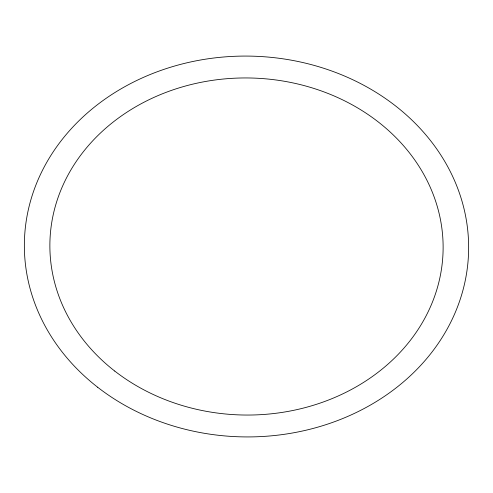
<?xml version="1.0" encoding="UTF-8"?>
<svg xmlns="http://www.w3.org/2000/svg" width="493" height="493" viewBox="0 0 493 493"><rect width="100%" height="100%" fill="white"/><g stroke="black" fill="none" stroke-linecap="round" stroke-linejoin="round"><path stroke-width="0.74" d="M97.651 387.233A222.146 190.415 0.9 0 0 463.728 287.228A222.146 190.415 0.9 0 0 178.121 65.039A222.146 190.415 0.9 0 0 97.651 387.233M114.752 371.069A196.633 168.544 0.9 0 0 438.776 282.551A196.633 168.544 0.9 0 0 185.972 85.881A196.633 168.544 0.9 0 0 114.752 371.069"/></g></svg>
